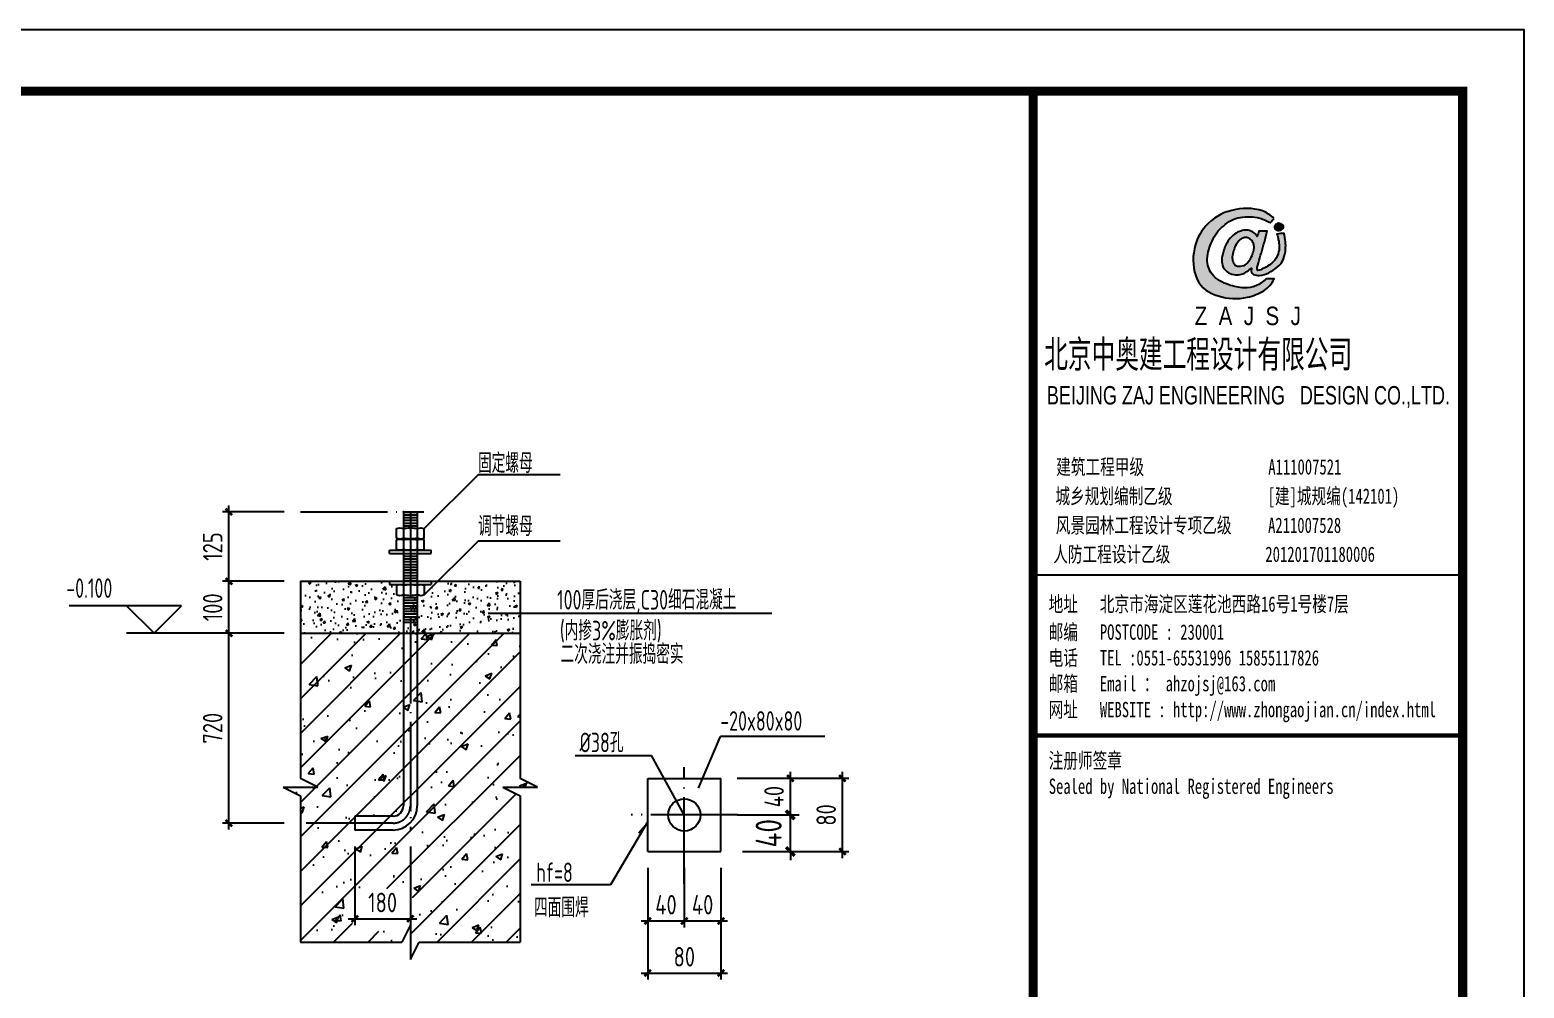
# Model space of a CAD drawing. Extents: x -89996 to 1006241, y -2176 to 440573.
# Drawn here: x 510266 to 544696, y 150508 to 172594 of the extents above; entities that cross this region are included whole.
import ezdxf
from ezdxf.enums import TextEntityAlignment as Align

# ---------------------------------------------------------------- set-up
doc = ezdxf.new("R2010")
doc.units = 0
doc.header["$LTSCALE"] = 1000
doc.header["$MEASUREMENT"] = 0
doc.linetypes.add('DOTE', pattern=[2.42, 2, -0.2, 0.02, -0.2])
for name, color, linetype in [('4', 4, 'Continuous'), ('5', 5, 'Continuous'), ('8', 3, 'Continuous'), ('840', 4, 'Continuous'), ('AXIS_DIM', 3, 'Continuous'), ('DIM', 146, 'Continuous'), ('DIM_ELEV', 3, 'Continuous'), ('DOTE', 1, 'DOTE'), ('PUB_DIM', 3, 'Continuous'), ('PUB_TEXT', 7, 'Continuous'), ('PUB_TITLE', 4, 'Continuous'), ('图签', 3, 'Continuous'), ('锚栓', 7, 'Continuous')]:
    doc.layers.add(name, color=color, linetype=linetype)
doc.styles.add('_gyy_title_Arial', font='arial.ttf', dxfattribs={"width": 0.7})
doc.styles.add('_gyy_title_ST', font='', dxfattribs={"width": 0.8})
doc.styles.add('HZ', font='txt.shx', dxfattribs={"width": 0.8, "bigfont": '000hztxt.shx'})
doc.styles.add('TSSD_Dimension', font='Tssdeng.shx', dxfattribs={"width": 0.8, "bigfont": 'hztxt.shx'})
doc.styles.get('_gyy_title_ST').set_extended_font_data('SimSun')
doc.dimstyles.new('TSSD_100_150', dxfattribs={"dimtxt": 450, "dimasz": 150, "dimexe": 150, "dimexo": 375, "dimgap": 150, "dimtad": 1, "dimdec": 0, "dimzin": 0, "dimdsep": 46, "dimtxsty": 'TSSD_Dimension', "dimblk": 'ARCHTICK', "dimcen": 0, "dimdle": 150, "dimclrt": 7, "dimadec": 0, "dimazin": 0, "dimtfac": 1, "dimtdec": 0, "dimtix": 1, "dimtmove": 2, "dimatfit": 3, "dimfxl": 0, "dimtolj": 1, "dimtzin": 0, "dimarcsym": 0})
doc.dimstyles.new('TSSD_100_200', dxfattribs={"dimtxt": 600, "dimasz": 200, "dimexe": 200, "dimexo": 500, "dimgap": 200, "dimtad": 1, "dimdec": 0, "dimlfac": 0.5, "dimzin": 0, "dimdsep": 46, "dimtxsty": 'TSSD_Dimension', "dimblk": 'ARCHTICK', "dimblk1": 'ARCHTICK', "dimblk2": 'ARCHTICK', "dimcen": 0, "dimdle": 200, "dimclrt": 7, "dimadec": 0, "dimazin": 0, "dimtfac": 1, "dimtdec": 0, "dimtix": 1, "dimtmove": 2, "dimatfit": 3, "dimfxl": 0, "dimtolj": 1, "dimtzin": 0, "dimarcsym": 0})

# ---------------------------------------------------------------- blocks, each defined once
blk = doc.blocks.new('_ArchTick')
at = {"color": 0, "linetype": 'ByBlock', "const_width": 0.4}
blk.add_lwpolyline([(-0.5, -0.5), (0.5, 0.5)], dxfattribs=at)
blk = doc.blocks.new('*D300')
at = {"layer": 'AXIS_DIM', "color": 0, "lineweight": -2, "transparency": 16777216}
for p, q in [((516128, 159885), (514703, 159885)), ((514853, 158535), (514853, 160035)), ((516128, 158685), (514703, 158685))]:
    blk.add_line(p, q, dxfattribs=at)
at = {"layer": 'Defpoints', "color": 0, "transparency": 16777216}
for p in [(514853, 159885), (516503, 159885), (516503, 158685)]:
    blk.add_point(p, dxfattribs=at)
at = {"layer": 'AXIS_DIM', "color": 0, "lineweight": -2, "transparency": 16777216, "xscale": 150, "yscale": 150, "zscale": 150}
for p, rotation in [((514853, 159885), 90), ((514853, 158685), 270)]:
    blk.add_blockref('_ArchTick', p, dxfattribs=dict(at, rotation=rotation))
at = {"layer": 'AXIS_DIM', "color": 7, "transparency": 16777216, "insert": (514478, 159285), "char_height": 450, "attachment_point": 5, "rotation": 90, "style": 'TSSD_Dimension'}
blk.add_mtext('\\A1;100', dxfattribs=at)
blk = doc.blocks.new('*D301')
at = {"layer": 'AXIS_DIM', "color": 0, "lineweight": -2, "transparency": 16777216}
for p, q in [((517753, 153775), (517753, 151956)), ((519033, 153775), (519033, 151956)), ((517603, 152106), (519183, 152106))]:
    blk.add_line(p, q, dxfattribs=at)
at = {"layer": 'Defpoints', "color": 0, "transparency": 16777216}
for p in [(517753, 154150), (519033, 154150), (519033, 152106)]:
    blk.add_point(p, dxfattribs=at)
at = {"layer": 'AXIS_DIM', "color": 0, "lineweight": -2, "transparency": 16777216, "xscale": 150, "yscale": 150, "zscale": 150, "rotation": 180}
blk.add_blockref('_ArchTick', (517753, 152106), dxfattribs=at)
at = {"layer": 'AXIS_DIM', "color": 0, "lineweight": -2, "transparency": 16777216, "xscale": 150, "yscale": 150, "zscale": 150}
blk.add_blockref('_ArchTick', (519033, 152106), dxfattribs=at)
at = {"layer": 'AXIS_DIM', "color": 7, "transparency": 16777216, "insert": (518393, 152481), "char_height": 450, "attachment_point": 5, "style": 'TSSD_Dimension'}
blk.add_mtext('\\A1;180', dxfattribs=at)
blk = doc.blocks.new('*D302')
at = {"layer": 'AXIS_DIM', "color": 0, "lineweight": -2, "transparency": 16777216}
for p, q in [((516128, 161485), (514703, 161485)), ((514853, 159735), (514853, 161635)), ((516128, 159885), (514703, 159885))]:
    blk.add_line(p, q, dxfattribs=at)
at = {"layer": 'Defpoints', "color": 0, "transparency": 16777216}
for p in [(514853, 161485), (516503, 161485), (516503, 159885)]:
    blk.add_point(p, dxfattribs=at)
at = {"layer": 'AXIS_DIM', "color": 0, "lineweight": -2, "transparency": 16777216, "xscale": 150, "yscale": 150, "zscale": 150}
for p, rotation in [((514853, 161485), 90), ((514853, 159885), 270)]:
    blk.add_blockref('_ArchTick', p, dxfattribs=dict(at, rotation=rotation))
at = {"layer": 'AXIS_DIM', "color": 7, "transparency": 16777216, "insert": (514478, 160685), "char_height": 450, "attachment_point": 5, "rotation": 90, "style": 'TSSD_Dimension'}
blk.add_mtext('\\A1;125', dxfattribs=at)
blk = doc.blocks.new('*D303')
at = {"layer": 'AXIS_DIM', "color": 0, "lineweight": -2, "transparency": 16777216}
for p, q in [((514853, 154160), (514853, 158835)), ((516128, 158685), (514703, 158685)), ((516128, 154310), (514703, 154310))]:
    blk.add_line(p, q, dxfattribs=at)
at = {"layer": 'Defpoints', "color": 0, "transparency": 16777216}
for p in [(514853, 158685), (516503, 158685), (516503, 154310)]:
    blk.add_point(p, dxfattribs=at)
at = {"layer": 'AXIS_DIM', "color": 0, "lineweight": -2, "transparency": 16777216, "xscale": 150, "yscale": 150, "zscale": 150}
for p, rotation in [((514853, 158685), 90), ((514853, 154310), 270)]:
    blk.add_blockref('_ArchTick', p, dxfattribs=dict(at, rotation=rotation))
at = {"layer": 'AXIS_DIM', "color": 7, "transparency": 16777216, "insert": (514478, 156498), "char_height": 450, "attachment_point": 5, "rotation": 90, "style": 'TSSD_Dimension'}
blk.add_mtext('\\A1;720', dxfattribs=at)
blk = doc.blocks.new('*D304')
at = {"layer": 'AXIS_DIM', "color": 0, "lineweight": -2, "transparency": 16777216}
for p, q in [((526564, 155343), (527939, 155343)), ((527789, 154349), (527789, 155493)), ((526564, 154499), (527939, 154499))]:
    blk.add_line(p, q, dxfattribs=at)
at = {"layer": 'Defpoints', "color": 0, "transparency": 16777216}
for p in [(526189, 155343), (527789, 155343), (526189, 154499)]:
    blk.add_point(p, dxfattribs=at)
at = {"layer": 'AXIS_DIM', "color": 0, "lineweight": -2, "transparency": 16777216, "xscale": 150, "yscale": 150, "zscale": 150}
for p, rotation in [((527789, 155343), 90), ((527789, 154499), 270)]:
    blk.add_blockref('_ArchTick', p, dxfattribs=dict(at, rotation=rotation))
at = {"layer": 'AXIS_DIM', "color": 7, "transparency": 16777216, "insert": (527414, 154921), "char_height": 450, "attachment_point": 5, "rotation": 90, "style": 'TSSD_Dimension'}
blk.add_mtext('\\A1;40', dxfattribs=at)
blk = doc.blocks.new('*D305')
at = {"layer": 'Defpoints', "color": 0, "transparency": 16777216}
for p in [(526189, 154499), (527789, 154499), (526189, 153655)]:
    blk.add_point(p, dxfattribs=at)
at = {"layer": 'DIM', "color": 0, "lineweight": -2, "transparency": 16777216}
for p, q in [((527789, 154499), (527789, 154699)), ((526689, 154499), (527989, 154499)), ((527789, 153655), (527789, 154499)), ((526689, 153655), (527989, 153655)), ((527789, 153655), (527789, 153455))]:
    blk.add_line(p, q, dxfattribs=at)
at = {"layer": 'DIM', "color": 0, "lineweight": -2, "transparency": 16777216, "xscale": 200, "yscale": 200, "zscale": 200}
for p, rotation in [((527789, 154499), 270), ((527789, 153655), 90)]:
    blk.add_blockref('_ArchTick', p, dxfattribs=dict(at, rotation=rotation))
at = {"layer": 'DIM', "color": 7, "transparency": 16777216, "insert": (527289, 154077), "char_height": 600, "attachment_point": 5, "rotation": 90, "style": 'TSSD_Dimension'}
blk.add_mtext('\\A1;40', dxfattribs=at)
blk = doc.blocks.new('*D306')
at = {"layer": 'AXIS_DIM', "color": 0, "lineweight": -2, "transparency": 16777216}
for p, q in [((527379, 155343), (529139, 155343)), ((528989, 153505), (528989, 155493)), ((527379, 153655), (529139, 153655))]:
    blk.add_line(p, q, dxfattribs=at)
at = {"layer": 'Defpoints', "color": 0, "transparency": 16777216}
for p in [(527004, 155343), (528989, 155343), (527004, 153655)]:
    blk.add_point(p, dxfattribs=at)
at = {"layer": 'AXIS_DIM', "color": 0, "lineweight": -2, "transparency": 16777216, "xscale": 150, "yscale": 150, "zscale": 150}
for p, rotation in [((528989, 155343), 90), ((528989, 153655), 270)]:
    blk.add_blockref('_ArchTick', p, dxfattribs=dict(at, rotation=rotation))
at = {"layer": 'AXIS_DIM', "color": 7, "transparency": 16777216, "insert": (528614, 154499), "char_height": 450, "attachment_point": 5, "rotation": 90, "style": 'TSSD_Dimension'}
blk.add_mtext('\\A1;80', dxfattribs=at)
blk = doc.blocks.new('*D307')
at = {"layer": 'AXIS_DIM', "color": 0, "lineweight": -2, "transparency": 16777216}
for p, q in [((524501, 152465), (524501, 150705)), ((526189, 152465), (526189, 150705)), ((524351, 150855), (526339, 150855))]:
    blk.add_line(p, q, dxfattribs=at)
at = {"layer": 'Defpoints', "color": 0, "transparency": 16777216}
for p in [(524501, 152840), (526189, 152840), (526189, 150855)]:
    blk.add_point(p, dxfattribs=at)
at = {"layer": 'AXIS_DIM', "color": 0, "lineweight": -2, "transparency": 16777216, "xscale": 150, "yscale": 150, "zscale": 150, "rotation": 180}
blk.add_blockref('_ArchTick', (524501, 150855), dxfattribs=at)
at = {"layer": 'AXIS_DIM', "color": 0, "lineweight": -2, "transparency": 16777216, "xscale": 150, "yscale": 150, "zscale": 150}
blk.add_blockref('_ArchTick', (526189, 150855), dxfattribs=at)
at = {"layer": 'AXIS_DIM', "color": 7, "transparency": 16777216, "insert": (525345, 151230), "char_height": 450, "attachment_point": 5, "style": 'TSSD_Dimension'}
blk.add_mtext('\\A1;80', dxfattribs=at)
blk = doc.blocks.new('*D308')
at = {"layer": 'AXIS_DIM', "color": 0, "lineweight": -2, "transparency": 16777216}
for p, q in [((524501, 153280), (524501, 151905)), ((525345, 153280), (525345, 151905)), ((524351, 152055), (525495, 152055))]:
    blk.add_line(p, q, dxfattribs=at)
at = {"layer": 'Defpoints', "color": 0, "transparency": 16777216}
for p in [(524501, 153655), (525345, 153655), (525345, 152055)]:
    blk.add_point(p, dxfattribs=at)
at = {"layer": 'AXIS_DIM', "color": 0, "lineweight": -2, "transparency": 16777216, "xscale": 150, "yscale": 150, "zscale": 150, "rotation": 180}
blk.add_blockref('_ArchTick', (524501, 152055), dxfattribs=at)
at = {"layer": 'AXIS_DIM', "color": 0, "lineweight": -2, "transparency": 16777216, "xscale": 150, "yscale": 150, "zscale": 150}
blk.add_blockref('_ArchTick', (525345, 152055), dxfattribs=at)
at = {"layer": 'AXIS_DIM', "color": 7, "transparency": 16777216, "insert": (524923, 152430), "char_height": 450, "attachment_point": 5, "style": 'TSSD_Dimension'}
blk.add_mtext('\\A1;40', dxfattribs=at)
blk = doc.blocks.new('*D309')
at = {"layer": 'AXIS_DIM', "color": 0, "lineweight": -2, "transparency": 16777216}
for p, q in [((525345, 153280), (525345, 151905)), ((526189, 153280), (526189, 151905)), ((525195, 152055), (526339, 152055))]:
    blk.add_line(p, q, dxfattribs=at)
at = {"layer": 'Defpoints', "color": 0, "transparency": 16777216}
for p in [(525345, 153655), (526189, 153655), (526189, 152055)]:
    blk.add_point(p, dxfattribs=at)
at = {"layer": 'AXIS_DIM', "color": 0, "lineweight": -2, "transparency": 16777216, "xscale": 150, "yscale": 150, "zscale": 150, "rotation": 180}
blk.add_blockref('_ArchTick', (525345, 152055), dxfattribs=at)
at = {"layer": 'AXIS_DIM', "color": 0, "lineweight": -2, "transparency": 16777216, "xscale": 150, "yscale": 150, "zscale": 150}
blk.add_blockref('_ArchTick', (526189, 152055), dxfattribs=at)
at = {"layer": 'AXIS_DIM', "color": 7, "transparency": 16777216, "insert": (525767, 152430), "char_height": 450, "attachment_point": 5, "style": 'TSSD_Dimension'}
blk.add_mtext('\\A1;40', dxfattribs=at)
blk = doc.blocks.new('dd')
at = {"layer": '图签'}
h = blk.add_hatch(color=5, dxfattribs=at)
h.set_gradient(color1=(0, 0, 255), color2=(36, 36, 255), one_color=1, tint=0.57)
h.paths.add_polyline_path([(452, 1270, -0.093206), (531, 1562, -0.136321), (716, 1807, -0.161039), (988, 1948, -0.108591), (1307, 1935, -0.049497), (1479, 1861, 0.062627), (1539, 1932, 0.094388), (1351, 2056, 0.136326), (854, 2062, 0.161722), (430, 1810, 0.133661), (243, 1435, 0.158414), (286, 937, 0.22517), (632, 669, 0.138663), (1107, 646, 0.074676), (1375, 753, 0.125344), (1543, 944, 0.006312), (1413, 948, -0.090385), (1244, 833, -0.096745), (1053, 797, -0.073845), (803, 850, -0.140868), (530, 1020, -0.160753)])
h = blk.add_hatch(color=5, dxfattribs=at)
h.set_gradient(color1=(0, 0, 255), color2=(36, 36, 255), one_color=1, tint=0.57)
h.paths.add_polyline_path([(1306, 1289, 0.011169), (1334, 1370, 0.005807), (1431, 1724, 0.01105), (1292, 1724, 0.016796), (1267, 1634, 0.125943), (1203, 1704, 0.083806), (1120, 1739, 0.082879), (1047, 1739, -0.008503), (952, 1710, 0.060057), (844, 1628, 0.086078), (774, 1532, 0.099424), (705, 1347, 0.12153), (690, 1225, 0.102644), (719, 1122, 0.056648), (797, 1042, 0.092914), (913, 1013, 0.194578), (1098, 1064, -0.002562), (1175, 1122, 0.064354), (1167, 1068, 0.172385), (1207, 1017, 0.105458), (1300, 1002, 0.086567), (1454, 1046, 0.047674), (1592, 1136, 0.166359), (1692, 1274, 0.096748), (1728, 1431, 0.03151), (1728, 1548, 0.041815), (1700, 1691, 0.007654), (1588, 1673, -0.009919), (1610, 1585, -0.068269), (1624, 1482, -0.105336), (1605, 1352, -0.14652), (1528, 1223, -0.070486), (1434, 1151, -0.077937), (1341, 1103, -0.127098), (1272, 1084, -0.114215), (1267, 1129, -0.007609)])
h.paths.add_polyline_path([(865, 1245, -0.099994), (863, 1328, -0.050974), (888, 1427, -0.120527), (938, 1529, -0.043888), (1002, 1595, -0.08446), (1063, 1619, -0.147309), (1127, 1607, -0.037474), (1177, 1572, -0.06931), (1209, 1507, -0.067662), (1213, 1431, -0.02676), (1211, 1413, 0.017209), (1183, 1329, -0.048815), (1120, 1223, -0.139096), (1046, 1163, -0.097991), (944, 1153, -0.085394), (909, 1169, -0.149141)], flags=16)
h = blk.add_hatch(color=1, dxfattribs=at)
h.set_gradient(color1=(255, 0, 0), color2=(255, 0, 0), tint=0.57)
h.paths.add_polyline_path([(1557, 1818, 0.386553), (1564, 1757, 0.170676), (1604, 1736, 0.082224), (1657, 1743, 0.087509), (1686, 1766, 0.264235), (1694, 1804, 0.244333), (1636, 1850, 0.30271)])
blk.add_lwpolyline([(1539, 1932, 0.094388), (1351, 2056, 0.136326), (854, 2062, 0.161722), (430, 1810, 0.133661), (243, 1435, 0.158414), (286, 937, 0.22517), (632, 669, 0.138663), (1107, 646, 0.074676), (1375, 753, 0.125344), (1543, 944, 0.006312), (1413, 948, -0.090385), (1244, 833, -0.096745), (1053, 797, -0.073845), (803, 850, -0.140868), (530, 1020, -0.160753), (452, 1270, -0.093206), (531, 1562, -0.136321), (716, 1807, -0.161039), (988, 1948, -0.108591), (1307, 1935, -0.049497), (1479, 1861, 0.062627)], format="xyb", close=True, dxfattribs=at)
for points in [[(1431, 1724, 0.011041), (1292, 1724, 0.016796), (1267, 1634, 0.125943), (1203, 1704, 0.083806), (1120, 1739, 0.082879), (1047, 1739, -0.008503), (952, 1710, 0.060057), (844, 1628, 0.086078), (774, 1532, 0.099424), (705, 1347, 0.12153), (690, 1225, 0.102644), (719, 1122, 0.056648), (797, 1042, 0.092914), (913, 1013, 0.194578), (1098, 1064, -0.002562), (1175, 1122, 0.064354), (1167, 1068, 0.172385), (1207, 1017, 0.105458), (1300, 1002, 0.086567), (1454, 1046, 0.047674), (1592, 1136, 0.166359), (1692, 1274, 0.096748), (1728, 1431, 0.03151), (1728, 1548, 0.041815), (1700, 1691, 0.007654), (1588, 1673, -0.009919), (1610, 1585, -0.068269), (1624, 1482, -0.105336), (1605, 1352, -0.14652), (1528, 1223, -0.070486), (1434, 1151, -0.077937), (1341, 1103, -0.127098), (1272, 1084, -0.114215), (1267, 1129, -0.007609), (1306, 1289, 0.011169), (1334, 1370, 0.005782), (1430, 1722, 0.069025)], [(1694, 1804, 0.243958), (1636, 1850, 0.303117), (1557, 1818, 0.386553), (1564, 1757, 0.170676), (1604, 1736, 0.082224), (1657, 1743, 0.087509), (1686, 1766, 0.264235), (1694, 1804, -7.823139)], [(1213, 1431, 0.067662), (1209, 1507, 0.06931), (1177, 1572, 0.037474), (1127, 1607, 0.147309), (1063, 1619, 0.08446), (1002, 1595, 0.043888), (938, 1529, 0.120527), (888, 1427, 0.050974), (863, 1328, 0.099994), (865, 1245, 0.149141), (909, 1169, 0.085394), (944, 1153, 0.097991), (1046, 1163, 0.139096), (1120, 1223, 0.048815), (1183, 1329, -0.017209), (1211, 1413, 0.02676), (1213, 1431, 0.441273)]]:
    blk.add_lwpolyline(points, format="xyb", dxfattribs=at)
at = {"insert": (246, 492), "char_height": 300, "width": 8000, "attachment_point": 1, "style": 'HZ'}
blk.add_mtext('{\\fArial|b0|i0|c0|p32;Z  A  J  S  J}', dxfattribs=at)
blk = doc.blocks.new('A$C767023C3')
at = {"layer": 'PUB_TITLE'}
blk.add_line((-4949, -5573), (0, -5573), dxfattribs=at)
at = {"layer": 'PUB_TITLE', "const_width": 106}
blk.add_lwpolyline([(-4949, 0), (0, 0), (0, -40586), (-4949, -40586)], close=True, dxfattribs=at)
at = {"layer": 'PUB_TITLE', "const_width": 49.5}
blk.add_lwpolyline([(-4949, -7426), (0, -7426)], dxfattribs=at)
at = {"layer": '图签', "xscale": 0.70707067020202, "yscale": 0.70707067020202, "zscale": 0.70707067020202}
blk.add_blockref('dd', (-3263, -2831), dxfattribs=at)
at = {"color": 1, "insert": (-4822, -2862), "char_height": 359.1, "width": 9576, "attachment_point": 1, "style": 'HZ'}
blk.add_mtext('北京中奥建工程设计有限公司', dxfattribs=at)
at = {"layer": 'PUB_TITLE', "width": 0.7}
for s, height, style, p in [('BEIJING ZAJ ENGINEERING   DESIGN CO.,LTD.', 212.12, '_gyy_title_Arial', (-2469, -3610)), ('建筑工程甲级                 A111007521             ', 176.77, '_gyy_title_ST', (-2494, -4417)), ('城乡规划编制乙级             [建]城规编(142101)', 176.77, '_gyy_title_ST', (-2712, -4754)), ('风景园林工程设计专项乙级     A211007528           ', 176.77, '_gyy_title_ST', (-2582, -5090)), ('人防工程设计乙级             201201701180006', 176.77, '_gyy_title_ST', (-2865, -5424))]:
    blk.add_text(s, height=height, dxfattribs=dict(at, style=style)).set_placement(p, align=Align.CENTER)
at = {"layer": 'PUB_TITLE', "style": '_gyy_title_ST', "width": 0.7}
for s, height, p in [('地址   北京市海淀区莲花池西路16号1号楼7层', 176.77, (-4771, -5998)), ('邮编   POSTCODE : 230001', 176.77, (-4771, -6321)), ('电话   TEL :0551-65531996 15855117826', 176.77, (-4771, -6618)), ('邮箱   Email ： ahzojsj@163.com', 176.77, (-4771, -6915)), ('网址   WEBSITE : http://www.zhongaojian.cn/index.html', 176.77, (-4771, -7214)), ('注册师签章', 176.8, (-4771, -7801)), ('Sealed by National Registered Engineers', 176.77, (-4770, -8098))]:
    blk.add_text(s, height=height, dxfattribs=at).set_placement(p)

msp = doc.modelspace()

# ---------------------------------------------------------------- hatches: boundary and pattern name
at = {"layer": '4'}
h = msp.add_hatch(color=256, dxfattribs=at)
edge = h.paths.add_edge_path()
edge.add_line((518872.81, 161098.79), (518872.81, 161116.99))
edge.add_line((518872.81, 161116.99), (519033.02, 161116.99))
edge.add_ellipse((519033.02, 160403.03), major_axis=(504.85, 504.85), ratio=1, start_angle=45, end_angle=57.967284)
edge = h.paths.add_edge_path()
edge.add_ellipse((518792.7, 160931.68), major_axis=(-131.04, 131.04), ratio=1, start_angle=-70.610722, end_angle=-45)
edge.add_line((518792.7, 161116.99), (518872.81, 161116.99))
edge.add_line((518872.81, 161116.99), (518872.81, 161098.79))
h = msp.add_hatch(color=256, dxfattribs=at)
edge = h.paths.add_edge_path()
edge.add_line((518872.81, 160876.83), (518872.81, 160858.62))
edge.add_line((518872.81, 160858.62), (519033.02, 160858.62))
edge.add_ellipse((519033.02, 161572.58), major_axis=(504.85, 504.85), ratio=1, start_angle=212.032716, end_angle=225, ccw=False)
edge = h.paths.add_edge_path()
edge.add_ellipse((518792.7, 161043.94), major_axis=(-131.04, 131.04), ratio=1, start_angle=135, end_angle=160.610722, ccw=False)
edge.add_line((518792.7, 160858.62), (518872.81, 160858.62))
edge.add_line((518872.81, 160858.62), (518872.81, 160876.83))
h = msp.add_hatch(color=256, dxfattribs=at)
edge = h.paths.add_edge_path()
edge.add_line((518872.81, 160840.41), (518872.81, 160858.62))
edge.add_line((518872.81, 160858.62), (519033.02, 160858.62))
edge.add_ellipse((519033.02, 160144.66), major_axis=(504.85, 504.85), ratio=1, start_angle=45, end_angle=57.967284)
edge = h.paths.add_edge_path()
edge.add_ellipse((518792.7, 160673.3), major_axis=(-131.04, 131.04), ratio=1, start_angle=-70.610722, end_angle=-45)
edge.add_line((518792.7, 160858.62), (518872.81, 160858.62))
edge.add_line((518872.81, 160858.62), (518872.81, 160840.41))
h = msp.add_hatch(color=256, dxfattribs=at)
edge = h.paths.add_edge_path()
edge.add_line((519193.23, 161098.79), (519193.23, 161116.99))
edge.add_line((519193.23, 161116.99), (519033.02, 161116.99))
edge.add_ellipse((519033.02, 160403.03), major_axis=(-504.85, 504.85), ratio=1, start_angle=302.032716, end_angle=315, ccw=False)
edge = h.paths.add_edge_path()
edge.add_ellipse((519273.33, 160931.68), major_axis=(-131.04, 131.04), ratio=1, start_angle=315, end_angle=340.610722, ccw=False)
edge.add_line((519273.33, 161116.99), (519193.23, 161116.99))
edge.add_line((519193.23, 161116.99), (519193.23, 161098.79))
h = msp.add_hatch(color=256, dxfattribs=at)
edge = h.paths.add_edge_path()
edge.add_line((519193.23, 160876.83), (519193.23, 160858.62))
edge.add_line((519193.23, 160858.62), (519033.02, 160858.62))
edge.add_ellipse((519033.02, 161572.58), major_axis=(504.85, 504.85), ratio=1, start_angle=225, end_angle=237.967284)
edge = h.paths.add_edge_path()
edge.add_ellipse((519273.33, 161043.94), major_axis=(-131.04, 131.04), ratio=1, start_angle=109.389278, end_angle=135)
edge.add_line((519273.33, 160858.62), (519193.23, 160858.62))
edge.add_line((519193.23, 160858.62), (519193.23, 160876.83))
h = msp.add_hatch(color=256, dxfattribs=at)
edge = h.paths.add_edge_path()
edge.add_line((519193.23, 160840.41), (519193.23, 160858.62))
edge.add_line((519193.23, 160858.62), (519033.02, 160858.62))
edge.add_ellipse((519033.02, 160144.66), major_axis=(-504.85, 504.85), ratio=1, start_angle=302.032716, end_angle=315, ccw=False)
edge = h.paths.add_edge_path()
edge.add_ellipse((519273.33, 160673.3), major_axis=(-131.04, 131.04), ratio=1, start_angle=315, end_angle=340.610722, ccw=False)
edge.add_line((519273.33, 160858.62), (519193.23, 160858.62))
edge.add_line((519193.23, 160858.62), (519193.23, 160840.41))
h = msp.add_hatch(color=256, dxfattribs=at)
edge = h.paths.add_edge_path()
edge.add_line((518872.81, 160618.45), (518872.81, 160600.25))
edge.add_line((518872.81, 160600.25), (519033.02, 160600.25))
edge.add_ellipse((519033.02, 161314.21), major_axis=(504.85, 504.85), ratio=1, start_angle=212.032716, end_angle=225, ccw=False)
edge = h.paths.add_edge_path()
edge.add_ellipse((518792.7, 160785.57), major_axis=(-131.04, 131.04), ratio=1, start_angle=135, end_angle=160.610722, ccw=False)
edge.add_line((518792.7, 160600.25), (518872.81, 160600.25))
edge.add_line((518872.81, 160600.25), (518872.81, 160618.45))
h = msp.add_hatch(color=256, dxfattribs=at)
edge = h.paths.add_edge_path()
edge.add_line((519193.23, 160618.45), (519193.23, 160600.25))
edge.add_line((519193.23, 160600.25), (519033.02, 160600.25))
edge.add_ellipse((519033.02, 161314.21), major_axis=(504.85, 504.85), ratio=1, start_angle=225, end_angle=237.967284)
edge = h.paths.add_edge_path()
edge.add_ellipse((519273.33, 160785.57), major_axis=(-131.04, 131.04), ratio=1, start_angle=109.389278, end_angle=135)
edge.add_line((519273.33, 160600.25), (519193.23, 160600.25))
edge.add_line((519193.23, 160600.25), (519193.23, 160618.45))
h = msp.add_hatch(color=256, dxfattribs=at)
edge = h.paths.add_edge_path()
edge.add_line((518872.81, 159792.51), (518872.81, 159810.72))
edge.add_line((518872.81, 159810.72), (519033.02, 159810.72))
edge.add_ellipse((519033.02, 159096.76), major_axis=(504.85, 504.85), ratio=1, start_angle=45, end_angle=57.967284)
edge = h.paths.add_edge_path()
edge.add_ellipse((518792.7, 159625.4), major_axis=(-131.04, 131.04), ratio=1, start_angle=-70.610722, end_angle=-45)
edge.add_line((518792.7, 159810.72), (518872.81, 159810.72))
edge.add_line((518872.81, 159810.72), (518872.81, 159792.51))
h = msp.add_hatch(color=256, dxfattribs=at)
edge = h.paths.add_edge_path()
edge.add_line((519193.23, 159792.51), (519193.23, 159810.72))
edge.add_line((519193.23, 159810.72), (519033.02, 159810.72))
edge.add_ellipse((519033.02, 159096.76), major_axis=(-504.85, 504.85), ratio=1, start_angle=302.032716, end_angle=315, ccw=False)
edge = h.paths.add_edge_path()
edge.add_ellipse((519273.33, 159625.4), major_axis=(131.04, 131.04), ratio=1, start_angle=405, end_angle=430.610722, ccw=False)
edge.add_line((519273.33, 159810.72), (519193.23, 159810.72))
edge.add_line((519193.23, 159810.72), (519193.23, 159792.51))
h = msp.add_hatch(color=256, dxfattribs=at)
edge = h.paths.add_edge_path()
edge.add_line((518872.81, 159570.55), (518872.81, 159552.35))
edge.add_line((518872.81, 159552.35), (519033.02, 159552.35))
edge.add_ellipse((519033.02, 160266.31), major_axis=(504.85, 504.85), ratio=1, start_angle=212.032716, end_angle=225, ccw=False)
edge = h.paths.add_edge_path()
edge.add_ellipse((518792.7, 159737.66), major_axis=(131.04, 131.04), ratio=1, start_angle=225, end_angle=250.610722, ccw=False)
edge.add_line((518792.7, 159552.35), (518872.81, 159552.35))
edge.add_line((518872.81, 159552.35), (518872.81, 159570.55))
h = msp.add_hatch(color=256, dxfattribs=at)
edge = h.paths.add_edge_path()
edge.add_line((519193.23, 159570.55), (519193.23, 159552.35))
edge.add_line((519193.23, 159552.35), (519033.02, 159552.35))
edge.add_ellipse((519033.02, 160266.31), major_axis=(-504.85, 504.85), ratio=1, start_angle=135, end_angle=147.967284)
edge = h.paths.add_edge_path()
edge.add_ellipse((519273.33, 159737.66), major_axis=(131.04, 131.04), ratio=1, start_angle=199.389278, end_angle=225)
edge.add_line((519273.33, 159552.35), (519193.23, 159552.35))
edge.add_line((519193.23, 159552.35), (519193.23, 159570.55))
at = {"layer": '8'}
h = msp.add_hatch(dxfattribs=at)
h.set_pattern_fill('ANSI31', color=256, scale=40, angle=315, style=0)
h.set_pattern_definition([(0, (457179.04, 145161.28), (2e-14, 63.5), [])])
h.paths.add_polyline_path([(519193.23, 161485.81), (518872.81, 161485.81), (518872.81, 161118.28), (519193.23, 161118.28)])
h.paths.add_polyline_path([(518872.81, 159885.81), (519193.23, 159885.81), (519193.23, 160525.81), (518872.81, 160525.81)])
h.paths.add_polyline_path([(519193.23, 159552.68), (518872.81, 159552.68), (518872.81, 158885.81), (519193.23, 158885.81)])
h = msp.add_hatch(dxfattribs=at)
h.set_pattern_fill('混凝土', color=256, scale=75, style=0)
h.set_pattern_definition([(50, (465052.04, 145160.94), (537.945, -47.064), [56.25, -618.75]), (355, (465052.04, 145160.94), (-104.0635, 564.144), [45, -495]), (100.4514, (465096.87, 145157), (433.882, 517.0797), [47.805, -525.8566]), (46.1842, (465052.04, 145310.94), (800.431, -124.139), [84.375, -928.125]), (96.6356, (465118.74, 145300.6), (700.997, 730.588), [71.708, -788.785]), (351.1842, (465052, 145310.9), (700.996, 730.589), [67.5, -742.5]), (21, (465127.04, 145273.44), (447.6803, -301.9642), [56.25, -618.75]), (326, (465127.04, 145273.44), (182.4865, 543.8625), [45, -495]), (71.4514, (465164.35, 145248.27), (630.167, 241.898), [47.805, -525.8566]), (37.5, (465052.04, 145160.94), (9.1199, 249.6704), [0, -489, 0, -502.5, 0, -496.875]), (7.5, (465052.04, 145160.94), (197.3022, 295.8088), [0, -286.5, 0, -477.75, 0, -189.375]), (327.5, (464884.8, 145160.94), (400.3668, -16.91615), [0, -187.5, 0, -585, 0, -776.25]), (317.5, (464809.8, 145160.94), (437.3896, 75.0787), [0, -243.75, 0, -388.5, 0, -551.25])])
edge = h.paths.add_edge_path()
edge.add_line((521563.02, 159885.47), (519668.35, 159885.47))
edge.add_line((519668.35, 159885.47), (519353.44, 159570.55))
edge.add_ellipse((519273.33, 159737.66), major_axis=(131.04, 131.04), ratio=1, start_angle=199.389278, end_angle=250.610722, ccw=False)
edge.add_ellipse((519033.02, 160266.31), major_axis=(504.85, 504.85), ratio=1, start_angle=212.032716, end_angle=237.967284, ccw=False)
edge.add_ellipse((518792.7, 159737.66), major_axis=(131.04, 131.04), ratio=1, start_angle=199.389278, end_angle=250.610722, ccw=False)
edge.add_line((518712.6, 159570.55), (518712.6, 159792.51))
edge.add_ellipse((518792.7, 159625.4), major_axis=(-131.04, 131.04), ratio=1, start_angle=289.389278, end_angle=340.610722, ccw=False)
edge.add_line((518774.23, 159810.72), (518552.39, 159810.72))
edge.add_line((518552.39, 159810.72), (518552.39, 159885.47))
edge.add_line((518552.39, 159885.47), (516503.02, 159885.47))
edge.add_line((516503.02, 159885.47), (516503.02, 158685.47))
edge.add_line((516503.02, 158685.47), (521563.02, 158685.47))
edge.add_line((521563.02, 158685.47), (521563.02, 159885.47))
h = msp.add_hatch(dxfattribs=at)
h.set_pattern_fill('钢筋混凝土', color=256, scale=225, style=0)
h.set_pattern_definition([(45, (461890.3, -81197.34), (-397.7476, 397.7476), []), (50, (461890.3, -81197.3), (1613.8354, -141.192), [168.75, -1856.25]), (355, (461890.3, -81197.3), (-312.19, 1692.432), [135, -1485]), (100.4514, (462024.8, -81209.1), (1301.646, 1551.239), [143.415, -1577.57]), (46.1842, (461890.3, -80747.3), (2401.292, -372.418), [253.125, -2784.375]), (96.6356, (462090.4, -80778.4), (2102.99, 2191.765), [215.123, -2366.354]), (351.1842, (461890.3, -80747.3), (2102.99, 2191.767), [202.5, -2227.5]), (21, (462115.3, -80859.8), (1343.041, -905.8925), [168.75, -1856.25]), (326, (462115.3, -80859.8), (547.46, 1631.588), [135, -1485]), (71.4514, (462227.2, -80935.3), (1890.501, 725.694), [143.415, -1577.57]), (37.5, (461890.3, -81197.34), (27.3597, 749.0112), [0, -1467, 0, -1507.5, 0, -1490.625]), (7.5, (461890.3, -81197.3), (591.9065, 887.4264), [0, -859.5, 0, -1433.25, 0, -568.125]), (327.5, (461388.54, -81197.34), (1201.1005, -50.7485), [0, -562.5, 0, -1755, 0, -2328.75]), (317.5, (461163.5, -81197.3), (1312.169, 225.236), [0, -731.25, 0, -1165.5, 0, -1653.75])])
h.paths.add_polyline_path([(516503.02, 155339.81), (516903.02, 155139.81), (516103.02, 155139.81), (516503.02, 154939.81), (516503.02, 151569.15), (518833.02, 151569.15), (519033.02, 151969.15), (519033.02, 151169.15), (519233.02, 151569.15), (521563.02, 151569.15), (521563.02, 154939.81), (521163.02, 155139.81), (521963.02, 155139.81), (521563.02, 155339.81), (521563.02, 158685.47), (516503.02, 158685.47)])
h.paths.add_polyline_path([(517700.71, 151820.66), (519085.33, 151820.66), (519085.33, 152801.43), (517700.71, 152801.43)], flags=16)

# ---------------------------------------------------------------- linework, layer by layer
at = {"layer": '4'}
for p, q in [((518872.81, 161485.47, 91.62), (519193.23, 161485.47, 91.62)), ((518712.6, 160876.83, -46.21), (518712.6, 161098.79, -46.21)), ((518712.6, 160618.45, -46.21), (518712.6, 160840.41, -46.21)), ((519353.44, 160876.83, -46.21), (519353.44, 161098.79, -46.21)), ((519353.44, 160618.45, -46.21), (519353.44, 160840.41, -46.21)), ((518552.39, 160600.25, -46.21), (519513.65, 160600.25, -46.21)), ((518552.39, 160525.48, -46.21), (518552.39, 160600.25, -46.21)), ((518552.39, 160525.48, -46.21), (519513.65, 160525.48, -46.21)), ((519513.65, 160525.48, -46.21), (519513.65, 160600.25, -46.21)), ((518552.39, 159885.48, -46.21), (519513.65, 159885.48, -46.21)), ((518552.39, 159885.48, -46.21), (518552.39, 159810.72, -46.21)), ((518552.39, 159810.72, -46.21), (519513.65, 159810.72, -46.21)), ((518712.6, 159792.51, -46.21), (518712.6, 159570.55, -46.21)), ((519353.44, 159792.51, -46.21), (519353.44, 159570.55, -46.21)), ((519513.65, 159885.48, -46.21), (519513.65, 159810.72, -46.21)), ((517753.02, 154470.47, -93.86), (517753.02, 154150.47, -100.19)), ((518633.02, 154470.47, 91.62), (517753.02, 154470.47, 91.62)), ((518633.02, 154150.47, 91.62), (517753.02, 154150.47, 91.62))]:
    msp.add_line(p, q, dxfattribs=at)
msp.add_arc((518633.02, 154710.47, 91.62), 240, 270, 0, dxfattribs=at)
at = {"layer": '4', "extrusion": (0, 0, -1)}
for centre, major_axis, start_param, end_param in [((518792.7, 160931.68, -46.21), (-131.04, 131.04), 0.33840674, 1.23238959), ((518792.7, 161043.94, -46.21), (131.04, 131.04), 1.90920306, 2.80318592), ((518792.7, 160673.3, -46.21), (-131.04, 131.04), 0.33840674, 1.23238959), ((519033.02, 160403.03, -46.21), (-504.85, 504.85), 0.55907636, 1.01171997), ((519033.02, 161572.58, -46.21), (712.01, 52.78), 1.41847163, 1.87111525), ((519033.02, 160144.66, -46.21), (-504.85, 504.85), 0.55907636, 1.01171997), ((519273.33, 160931.68, -46.21), (131.04, 131.04), -1.23238959, -0.33840674), ((519273.33, 161043.94, -46.21), (-131.04, 131.04), 3.47999938, 4.37398224), ((519273.33, 160673.3, -46.21), (131.04, 131.04), -1.23238959, -0.33840674), ((518792.7, 160785.57, -46.21), (-131.04, 131.04), 3.47999939, 4.37398224), ((519033.02, 161314.21, -46.21), (504.85, 504.85), 2.12987268, 2.5825163), ((519273.33, 160785.57, -46.21), (-131.04, 131.04), 3.47999938, 4.37398224), ((518792.7, 159625.4, -46.21), (-131.04, 131.04), 0.33840674, 1.23238959), ((519033.02, 159096.76, -46.21), (-713.96, 0.04), 1.34442509, 1.7970687), ((519273.33, 159625.4, -46.21), (131.04, 131.04), -1.23238959, -0.33840673), ((518792.7, 159737.66, -46.21), (131.04, 131.04), 1.90920306, 2.80318592), ((519033.02, 160266.31, -46.21), (713.96, 0.11), 1.34463333, 1.79727695), ((519273.33, 159737.66, -46.21), (131.04, 131.04), 1.90920306, 2.80318592)]:
    msp.add_ellipse(centre, major_axis=major_axis, ratio=1, start_param=start_param, end_param=end_param, dxfattribs=at)
at = {"layer": '4'}
msp.add_point((518872.81, 161485.47, 91.62), dxfattribs=at)
at = {"layer": '5'}
for p, q in [((516503.02, 159885.47), (521563.02, 159885.47)), ((516503.02, 158685.47), (521563.02, 158685.47))]:
    msp.add_line(p, q, dxfattribs=at)
at = {"layer": '840'}
for p, q in [((518872.81, 161485.47, 91.62), (518872.81, 154700.45, -91.83)), ((519193.23, 161485.47, 91.62), (519193.23, 154710.47, -91.62))]:
    msp.add_line(p, q, dxfattribs=at)
msp.add_arc((518633.02, 154710.47, 91.62), 560, 270, 0, dxfattribs=at)
at = {"layer": 'DIM'}
for p, q in [((525671.98, 155118.22), (526178.34, 156304.82)), ((528586.23, 156304.82), (526178.34, 156304.82)), ((522829.51, 155871.53), (524587.14, 155871.53)), ((525344.92, 154499.14), (524587.14, 155871.53)), ((524501.17, 154348.95), (523644.32, 152888.21)), ((523644.32, 152888.21), (521816.79, 152888.21))]:
    msp.add_line(p, q, dxfattribs=at)
msp.add_lwpolyline([(524501.17, 154348.95, 0, 101.25, 0), (524318.24, 154065.33, 101.25, 101.25, 0)], format="xyseb", dxfattribs=at)
at = {"layer": 'DIM_ELEV'}
for p, q in [((520591.57, 162336.92, -46.21), (519353.44, 161098.79, -46.21)), ((522484.58, 162336.92, -46.21), (520591.57, 162336.92, -46.21)), ((520591.57, 160808.68, -46.21), (519353.44, 159570.55, -46.21)), ((522484.58, 160808.68, -46.21), (520591.57, 160808.68, -46.21)), ((513758.68, 159318.22, -46.21), (511168.19, 159318.22, -46.21)), ((513125.93, 158685.47, -46.21), (512493.18, 159318.22, -46.21)), ((513125.93, 158685.47, -46.21), (513758.68, 159318.22, -46.21)), ((527364.12, 159141.63, -46.21), (520825.97, 159141.63, -46.21)), ((514703.02, 158685.47, -46.21), (512493.18, 158685.47, -46.21))]:
    msp.add_line(p, q, dxfattribs=at)
at = {"layer": 'DOTE'}
for p, q in [((516503.02, 161485.47, 323.47), (519343.36, 161485.47, 323.47)), ((519033.02, 161485.47, -48.4), (519033.02, 154150.47)), ((525344.92, 152912.39), (525344.92, 155596.46)), ((518633.02, 154310.47, 91.62), (516503.02, 154310.47)), ((526573.42, 154499.14), (524123.17, 154499.14))]:
    msp.add_line(p, q, dxfattribs=at)
msp.add_arc((518633.02, 154710.47, 91.62), 400, 270, 0, dxfattribs=at)
at = {"layer": 'PUB_DIM'}
for p, q in [((516503.02, 159885.47), (516503.02, 155339.81)), ((521563.02, 159885.47), (521563.02, 155339.81)), ((516903.02, 155139.81), (516503.02, 155339.81)), ((521963.02, 155139.81), (521563.02, 155339.81)), ((516103.02, 155139.81), (516503.02, 154939.81)), ((516103.02, 155139.81), (516903.02, 155139.81)), ((516503.02, 154939.81), (516503.02, 151569.15)), ((521163.02, 155139.81), (521963.02, 155139.81)), ((521163.02, 155139.81), (521563.02, 154939.81)), ((521563.02, 154939.81), (521563.02, 151569.15)), ((519033.02, 151969.15), (518833.02, 151569.15)), ((519033.02, 151969.15), (519033.02, 151169.15)), ((516503.02, 151569.15), (518833.02, 151569.15)), ((519033.02, 151169.15), (519233.02, 151569.15)), ((519233.02, 151569.15), (521563.02, 151569.15))]:
    msp.add_line(p, q, dxfattribs=at)
at = {"layer": 'PUB_TITLE'}
msp.add_lwpolyline([(396096.09, 88593.71), (544696.09, 88593.71), (544696.09, 172593.71), (396096.09, 172593.71)], close=True, dxfattribs=at)
at = {"layer": 'PUB_TITLE', "const_width": 212.12}
msp.add_lwpolyline([(399631.44, 90007.85), (399631.44, 171179.57), (543281.95, 171179.57), (543281.95, 90007.85)], close=True, dxfattribs=at)
at = {"layer": '锚栓'}
for p, q in [((524501.17, 155342.89), (526188.67, 155342.89)), ((524501.17, 153655.39), (524501.17, 155342.89)), ((526188.67, 153655.39), (526188.67, 155342.89)), ((524501.17, 153655.39), (526188.67, 153655.39))]:
    msp.add_line(p, q, dxfattribs=at)
msp.add_circle((525344.92, 154499.14), 371.25, dxfattribs=at)

# ---------------------------------------------------------------- block references
at = {"xscale": 2, "yscale": 2, "zscale": 2}
msp.add_blockref('A$C767023C3', (543281.95, 171179.57), dxfattribs=at)

# ---------------------------------------------------------------- texts
at = {"layer": 'PUB_TEXT', "style": 'TSSD_Dimension', "width": 0.7}
for s, p in [('固定螺母', (520591.57, 162382.75, -46.21)), ('调节螺母', (520591.57, 160929.27, -46.21)), ('-0.100', (511104.91, 159501.79, -46.21)), ('100厚后浇层,C30细石混凝土', (522413.88, 159232.77, -46.21)), ('(内掺3%膨胀剂)', (522477.81, 158521.89)), ('二次浇注并振捣密实', (522492.74, 157979.94)), ('-20x80x80', (526174.08, 156440.9)), ('%%C38孔', (522931.4, 155944.82)), ('hf=8', (521931.68, 152952.52)), ('四面围焊', (521882.56, 152140.09))]:
    msp.add_text(s, height=450, dxfattribs=at).set_placement(p)

# ---------------------------------------------------------------- dimensions: what is measured, and where the dimension line sits
at = {"layer": 'AXIS_DIM'}
for p1, p2, distance, text, picture, middle in [((516503.02, 159885.47, -46.21), (516503.02, 161485.47, -46.21), 1650, '125', '*D302', (514478.02, 160685.47, -46.21)), ((516503.02, 158685.47), (516503.02, 159885.47), 1650, '100', '*D300', (514478.02, 159285.47)), ((516503.02, 154310.47, -46.21), (516503.02, 158685.47, -46.21), 1650, '720', '*D303', (514478.02, 156497.97, -46.21)), ((526188.67, 154499.14), (526188.67, 155342.89), -1600.05, '40', '*D304', (527413.72, 154921.02)), ((527003.67, 153655.39), (527003.67, 155342.89), -1985.18, '80', '*D306', (528613.85, 154499.14)), ((524501.17, 153655.39), (525344.92, 153655.39), -1600.05, '40', '*D308', (524923.04, 152430.34)), ((525344.92, 153655.39), (526188.67, 153655.39), -1600.05, '40', '*D309', (525766.79, 152430.34)), ((524501.17, 152840.39), (526188.67, 152840.39), -1985.18, '80', '*D307', (525344.92, 151230.21))]:
    dim = msp.add_aligned_dim(p1=p1, p2=p2, distance=distance, text=text, dimstyle='TSSD_100_150', dxfattribs=at)
    dim.commit()
    dim.dimension.update_dxf_attribs({"geometry": picture, "text_midpoint": middle})
dim = msp.add_linear_dim(base=(519033.02, 152105.95, -46.21), p1=(517753.02, 154150.47, -46.21), p2=(519033.02, 154150.47, -46.21), angle=0, text='180', dimstyle='TSSD_100_150', dxfattribs=at)
dim.commit()
dim.dimension.update_dxf_attribs({"geometry": '*D301', "text_midpoint": (518393.02, 152480.95, -46.21), "dimtype": 129})
at = {"layer": 'DIM'}
dim = msp.add_aligned_dim(p1=(526188.67, 153655.39), p2=(526188.67, 154499.14), distance=-1600.05, text='40', dimstyle='TSSD_100_200', dxfattribs=at)
dim.commit()
dim.dimension.update_dxf_attribs({"geometry": '*D305', "text_midpoint": (527288.72, 154077.27)})

doc.saveas('drawing.dxf')
